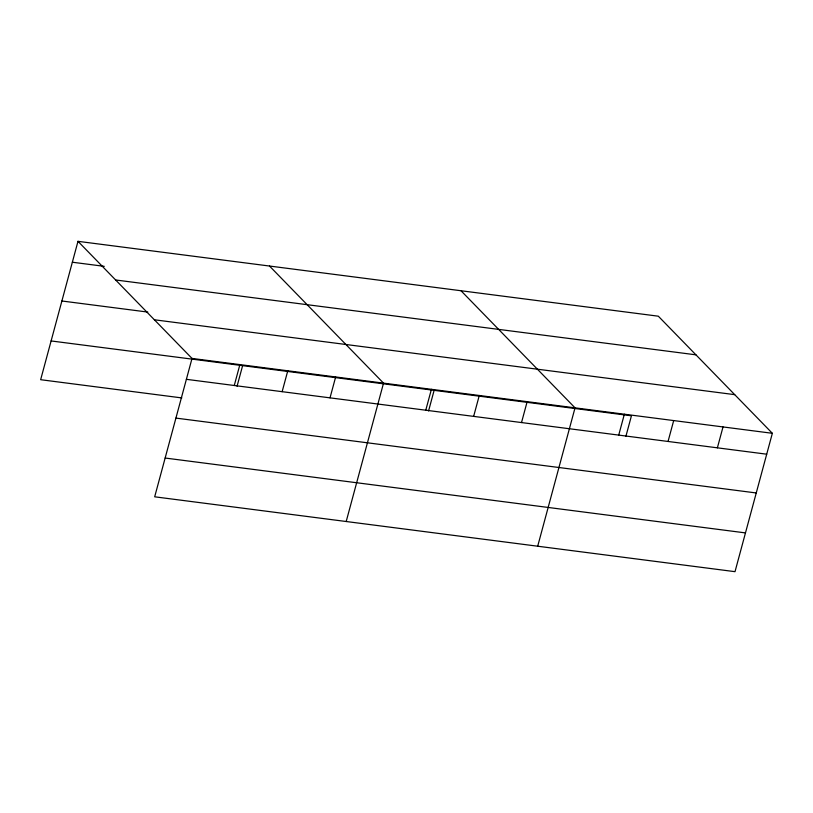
<?xml version="1.0" encoding="UTF-8"?>
<svg xmlns="http://www.w3.org/2000/svg" width="813" height="813" viewBox="0 0 813 813"><rect width="100%" height="100%" fill="white"/><g stroke="black" fill="none" stroke-linecap="round" stroke-linejoin="round"><path stroke-width="1.22" d="M77.987 241.329L192.02 358.431L154.683 496.804L735.013 571.671L772.35 433.299L658.317 316.196L77.987 241.329L40.65 379.701L181.827 397.923M234.266 385.504L239.896 364.6M237.061 386.236L242.62 365.647M282.141 391.673L287.782 370.779M330.017 397.852L335.657 376.958M346.196 521.509L383.533 383.136L269.499 266.034M425.768 410.209L431.408 389.315M428.573 410.941L434.122 390.352M473.644 416.388L479.284 395.484M521.519 422.557L527.159 401.663M537.698 546.214L575.035 407.841L461.001 290.739M618.723 435.097L624.364 414.203M625.878 436.398L631.437 415.799L51.107 340.942M668.052 441.459L673.692 420.565M717.381 447.831L723.021 426.927M72.347 262.223L104.267 266.339M115.619 279.977L695.948 354.834M61.89 300.993L147.824 312.08M154.389 319.783L734.718 394.651M192.02 358.431L772.35 433.299M186.38 379.325L766.71 454.193M175.923 418.095L756.253 492.963M165.151 458.034L745.47 532.901"/></g></svg>
